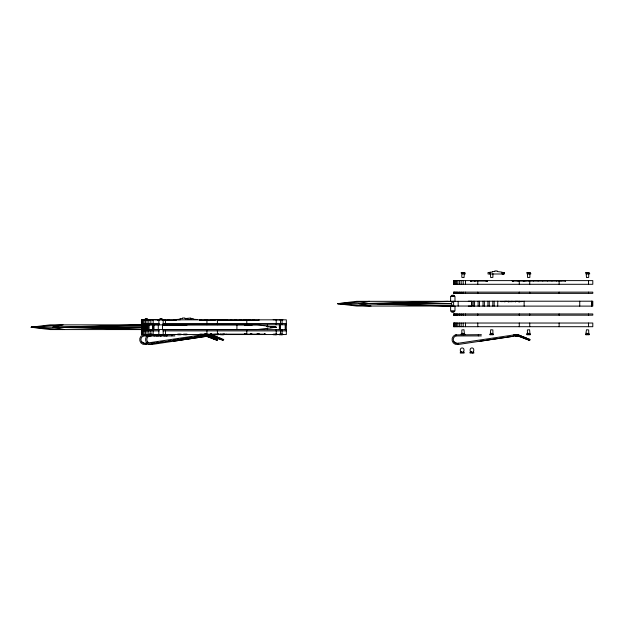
<?xml version="1.0" encoding="UTF-8"?>
<svg xmlns="http://www.w3.org/2000/svg" width="624" height="624" viewBox="0 0 624 624"><rect width="100%" height="100%" fill="white"/><g stroke="black" fill="none" stroke-linecap="round" stroke-linejoin="round"><path stroke-width="0.94" d="M451.238 303.553L391.061 303.677L451.238 303.802A2.699 0.975 33.1 0 0 452.962 305.643L453.632 306.033L453.632 301.33L452.962 301.72A2.699 0.975 -33.1 0 0 451.238 303.553L337.67 303.677A83.912 3.463 6.2 0 0 356.678 306.033L471.861 306.033L471.861 301.33L356.678 301.33A83.912 3.463 -6.2 0 0 337.67 303.677L369.541 306.033M508.973 302.047L509.098 301.353L508.076 301.353L508.193 301.946M519.542 302.047L519.659 301.353L518.645 301.353L518.762 301.946M217.932 339.596L206.95 335.26L206.567 336.235L202.574 335.993L145.899 344.487L142.927 344.284A5.039 5.039 0 0 1 142.927 334.885L158.738 334.682M207.316 336.531L207.706 335.556M207.519 336.609L207.901 335.634M208.58 337.03L208.962 336.055M208.829 337.132L209.219 336.157M209.828 337.522L210.21 336.547M210.124 337.639L210.506 336.664M211.068 338.013L211.45 337.038M223.798 339.596L212.823 335.26L212.433 336.235L208.439 335.993L151.772 344.487L148.793 344.284M212.3 338.497L212.683 337.522M213.19 336.531L213.572 335.556M213.385 336.609L213.775 335.634M213.517 338.98L213.907 338.005M214.445 337.03L214.828 336.055M213.868 339.121L214.25 338.138M214.703 337.132L215.085 336.157M214.734 339.456L215.116 338.481M215.693 337.522L216.083 336.547M215.062 339.589L215.444 338.614M215.99 337.639L216.38 336.664M216.934 338.013L217.324 337.038M216.232 340.049L216.614 339.074M217.261 338.138L217.651 337.163M216.7 340.236L217.09 339.261M218.166 338.497L218.556 337.522M219.391 338.98L219.773 338.005M219.734 339.121L220.116 338.138M220.6 339.456L220.99 338.481M220.927 339.589L221.317 338.614M222.573 340.236L222.955 339.261M530.267 339.596L519.285 335.26L518.903 336.235L514.909 335.993L458.234 344.487L455.263 344.284A5.039 5.039 0 0 1 455.263 334.885L481.361 334.682M519.652 336.531L520.042 335.556M519.854 336.609L520.237 335.634M520.915 337.03L521.297 336.055M521.165 337.132L521.555 336.157M522.163 337.522L522.545 336.547M522.46 337.639L522.842 336.664M523.403 338.013L523.786 337.038M523.731 338.138L524.113 337.163M524.636 338.497L525.018 337.522M525.853 338.98L526.243 338.005M526.204 339.121L526.586 338.138M527.069 339.456L527.452 338.481M527.397 339.589L527.779 338.614M528.567 340.049L528.949 339.074M529.035 340.236L529.425 339.261M465.434 273.827L462.454 274.069M530.946 273.827L527.966 274.069M589.789 273.827L586.349 274.069M203.159 334.729L206.95 335.26L206.131 336.149L206.287 335.08L205.686 336.063L203.338 335.923L203.159 334.729L202.394 334.792L144.721 343.434L141.648 341.827M209.024 334.729L212.823 335.26L211.996 336.149L212.16 335.08L211.559 336.063L209.251 335.923L209.024 334.729L201.755 335.813M519.285 335.26L515.494 334.729L519.285 335.26L518.466 336.149L518.622 335.08L518.029 336.063L515.674 335.923L515.494 334.729L514.73 334.792L457.057 343.434L453.983 341.827M510.284 301.766L511.524 301.353M520.845 301.766L522.093 301.353M141.687 329.059L70.473 327.218L147.163 324.862M500.869 301.626L503.833 301.556M146.5 325.252L147.443 324.862M453.913 301.33L376.943 303.677L453.913 306.033M201.513 334.94L201.076 335.033L201.256 336.235M207.379 334.94L206.942 335.033L207.121 336.235M513.848 334.94L513.412 335.033L513.591 336.235M174.899 335.907L143.543 335.946A3.845 3.845 0 0 0 141.118 340.766A3.845 3.845 0 0 0 145.899 343.262M149.612 335.907L149.417 335.946A3.845 3.845 0 0 0 148.356 342.677L147.521 341.827M481.361 335.907L455.879 335.946A3.845 3.845 0 0 0 453.453 340.766A3.845 3.845 0 0 0 458.234 343.262M151.772 343.262L154.456 342.865M156.25 342.599L158.129 342.319M160.945 341.897L162.833 341.617M168.519 340.766L170.422 340.486M173.285 340.057L175.196 339.768M177.122 339.487L179.041 339.199M180.96 338.91L183.854 338.481M185.617 338.216L188.035 337.857M189.641 337.615L192.067 337.256M194.485 336.898L196.1 336.656M197.714 336.414L199.329 336.172M173.511 341.258L178.628 340.501M179.392 340.384L183.557 339.76M184.673 339.596L188.768 338.98M189.181 338.918L194.298 338.153M195.062 338.044L199.228 337.42M200.468 337.233L206.513 336.328M479.981 341.258L485.09 340.501M485.854 340.384L490.027 339.76M491.135 339.596L495.23 338.98M495.651 338.918L500.76 338.153M501.524 338.044L505.697 337.42M506.938 337.233L512.983 336.328M337.67 303.677L369.541 301.33L359.174 303.677L371.054 306.033M63.071 329.573L31.2 327.218A83.912 3.463 -6.2 0 1 50.209 324.862L257.135 324.862A83.912 3.463 6.2 0 1 276.143 327.218A83.912 3.463 -6.2 0 1 257.135 329.573L50.209 329.573A83.912 3.463 6.2 0 1 31.2 327.218L63.071 324.862L52.705 327.218L64.592 329.573M270.348 327.647L276.143 327.218L271.315 326.859M448.243 301.33L359.174 303.677L449.327 306.033M141.781 324.862L52.705 327.218L141.89 329.542M141.859 327.101L84.591 327.218L141.859 327.335M489.98 272.462L488.038 272.462L488.038 273.991L504.005 273.991L504.005 272.462L502.07 272.462M490.519 272.641L489.723 273.07M453.765 280.613L592.8 280.613L592.8 284.294L453.765 284.294L453.765 280.613L453.781 284.294M453.765 292.133L592.8 292.133L592.8 293.366L453.765 293.366L453.765 292.133L453.781 293.366M451.807 295.246L453.796 295.246M451.409 295.636L454.186 295.636M451.019 296.033L454.584 296.033M468.312 301.205L592.8 301.205L592.8 306.111L468.312 306.111M507.187 301.353L504.754 301.353L504.871 301.993M517.748 301.353L515.315 301.353L515.432 301.993M451.019 311.329L454.584 311.329M451.409 311.719L454.186 311.719M451.807 312.117L453.796 312.117M453.765 313.958L592.8 313.958L592.8 315.182L453.765 315.182L453.765 313.958L453.781 315.182M145.345 318.786L147.326 318.786M160.017 318.786L161.998 318.786M144.947 319.176L147.724 319.176M159.619 319.176L162.396 319.176M144.55 319.566L148.114 319.566M159.229 319.566L162.794 319.566M175.703 319.535L180.063 319.231L180.063 318.614L182.481 318.614L182.481 318.006L184.899 318.006L184.899 318.614L190.765 318.006L190.765 318.614L193.183 318.614L193.183 319.231L197.543 319.535M191.669 319.535L187.317 319.231L187.317 318.614M148.847 319.714L152.63 319.714L152.63 320.143M154.713 319.714L158.496 319.714L158.535 320.237M177.388 319.714L180.383 319.714M214.36 319.714L218.135 319.714L218.135 320.143M220.225 319.714L224.008 319.714L224.008 320.143M273.195 319.714L276.978 319.714L276.978 320.143M282.851 319.714L279.068 319.714L279.068 320.143M159.58 319.839L141.43 319.839L141.445 324.745L159.565 324.745M162.287 319.839L286.33 319.839L286.33 334.55L162.973 334.55M144.152 319.956L148.512 319.956M158.831 319.956L163.192 319.956L163.192 324.862M158.192 320.237L159.526 320.237M162.287 320.237L176.561 320.237M199.883 319.839L199.883 320.237L214.617 320.237M217.682 320.237L258.89 320.237M453.765 323.029L592.8 323.029L592.8 326.703L453.765 326.703L453.765 323.029L453.781 326.703M141.43 323.521L159.292 323.521M162.973 323.521L286.33 323.521M162.973 324.745L286.33 324.745M31.2 327.218L141.859 327.218M271.471 327.218L276.143 327.218M159.292 329.651L141.43 329.651L141.445 334.55L159.292 334.55M162.973 329.651L286.33 329.651M141.43 330.876L159.292 330.876M162.973 330.876L286.33 330.876M462.197 333.255L462.68 333.255M490.745 333.255L491.228 333.255M527.764 333.247L528.239 333.247M586.552 333.255L587.036 333.255M461.23 333.77L464.256 333.77M490.823 333.77L492.344 333.77M526.672 333.762L527.397 333.762L527.405 329.917L529.581 329.737L529.94 333.762M527.842 333.762L529.823 333.762M585.835 333.77L586.513 329.745L588.682 329.924L588.736 333.77M586.63 333.77L588.986 333.77M148.847 334.253L152.63 334.253L152.63 334.682M162.934 334.682L174.899 334.682M159.229 334.862L162.794 334.862M159.619 335.26L162.396 335.26M145.345 335.65L147.326 335.65M160.017 335.65L161.998 335.65M461.261 351.64L461.744 351.64M471.073 351.64L471.549 351.64M460.177 352.162L464.131 352.162M469.981 352.162L473.936 352.162M460.247 353.067L464.03 353.067L464.03 352.638M473.834 353.067L470.051 353.067L470.051 352.638M165.563 324.862L186.865 325.424M162.77 325.307L167.583 325.424M251.995 325.432L244.273 324.862L247.096 325.502M266.487 326.5L268.414 326.648M206.95 335.26L204.181 334.729L204.36 335.923M212.823 335.26L210.491 334.753L210.67 335.946M529.885 340.571L518.029 336.063L517.85 334.862M223.415 340.571L211.559 336.063L211.38 334.862M217.55 340.571L205.686 336.063L205.514 334.862M514.098 301.688L511.805 301.353L511.922 301.969M517.405 334.799L517.585 336.001M516.961 334.753L517.14 335.946M516.516 334.729L516.695 335.923M516.064 334.721L516.243 335.923M515.603 334.721L515.783 335.915M514.73 334.792L514.909 335.993M458.055 343.294L458.234 344.487M210.935 334.799L211.115 336.001M210.046 334.729L210.226 335.923M209.602 334.721L209.781 335.923M209.141 334.721L209.321 335.915M205.07 334.799L205.249 336.001M204.625 334.753L204.805 335.946M203.728 334.721L203.908 335.923M203.268 334.721L203.447 335.915M202.839 334.745L203.018 335.946M202.394 334.792L202.574 335.993M201.95 334.854L202.129 336.055M151.593 343.294L151.772 344.487M145.72 343.294L145.899 344.487M591.911 301.205L591.911 306.111M591.692 301.205L591.692 306.111M589.313 273.07L589.313 272.641L585.53 272.641L585.53 273.07M588.736 273.546L588.682 277.391L586.513 277.571L586.154 273.546M588.526 272.641L588.526 273.07M588.549 280.613L588.549 284.294M588.549 292.133L588.549 293.366M588.549 313.958L588.549 315.182M588.549 323.029L588.549 326.703M588.526 334.253L588.526 334.682M588.214 272.641L588.214 273.07M588.214 334.253L588.214 334.682M587.582 272.641L587.644 273.07M587.644 334.253L587.582 334.682M586.63 272.641L586.63 273.07M586.63 334.253L586.63 334.682M586.326 272.641L586.326 273.07M586.326 334.253L586.326 334.682M579.743 301.205L579.743 306.111M565.36 280.613L565.36 281.003L512.218 281.003L512.218 280.613M565.266 280.613L565.266 281.003M565.188 280.613L565.188 281.003M561.015 280.613L561.015 281.003M559.127 280.613L559.127 284.294M559.127 292.133L559.127 293.366M559.127 313.958L559.127 315.182M559.127 323.029L559.127 326.703M556.507 280.613L556.507 281.003M551.967 280.613L551.967 281.003M547.381 280.613L547.381 281.003M542.771 280.613L542.771 281.003M538.138 280.613L538.138 281.003M533.489 280.613L533.489 281.003M530.47 273.07L530.47 272.641L526.695 272.641L526.695 273.07M529.893 273.546L529.846 277.391L527.67 277.571L527.311 273.546M529.737 280.613L529.737 284.294M529.737 292.133L529.737 293.366M529.737 313.958L529.737 315.182M529.737 323.029L529.737 326.703M529.729 334.246L529.729 334.675M529.682 272.641L529.682 273.07M529.378 272.641L529.378 273.07M529.425 334.246L529.425 334.675M528.801 272.641L528.801 273.07M528.824 280.613L528.824 281.003M528.848 334.246L528.848 334.675M528.739 272.641L528.739 273.07M528.785 334.246L528.785 334.675M527.795 272.641L527.795 273.07M527.842 334.246L527.842 334.675M527.537 334.246L527.537 334.675M527.483 272.641L527.483 273.07M525.876 280.613L525.876 281.003M524.152 280.613L524.152 281.003M524.129 301.205L524.129 306.111M524.105 280.613L524.066 281.003M523.208 280.613L523.208 281.003M519.597 280.613L519.597 281.003M519.269 280.613L519.269 284.294M519.269 292.133L519.269 293.366M519.269 313.958L519.269 315.182M519.269 323.029L519.269 326.703M518.848 280.613L518.848 281.003M517.234 280.613L517.234 281.003M513.217 280.613L513.217 281.003M513.045 280.613L513.045 281.003M512.889 280.613L512.889 281.003M512.741 280.613L512.741 281.003M512.608 280.613L512.608 281.003M512.491 280.613L512.491 281.003M512.312 280.613L512.398 281.003M503.95 272.462L503.95 273.991M503.771 272.462L503.771 273.991M503.669 272.462L503.669 273.991M503.49 272.462L503.49 273.991M503.092 272.462L503.092 273.991M502.609 272.462L502.609 273.991M502.07 273.991L502.07 272.158L497.234 271.541L497.234 270.933L494.816 270.933L494.816 271.541L492.398 271.541L492.398 272.158L489.98 272.158L489.98 273.991M497.734 301.205L497.734 306.111M494.177 301.205L494.177 306.111M492.921 273.546L492.874 277.391L490.698 277.571L490.339 273.546M492.921 333.77L492.874 329.924L490.698 329.745L490.339 333.77M492.827 301.205L492.827 306.111M492.718 334.253L492.718 334.682M492.406 334.253L492.406 334.682M491.837 334.253L491.767 334.682M490.823 334.253L490.823 334.682M490.519 334.253L490.519 334.682M489.278 301.205L489.278 306.111M487.929 301.205L487.929 306.111M487.5 280.613L487.531 281.003L470.527 281.003L470.551 280.613M487.445 280.613L487.375 281.003M487.282 280.613L487.282 281.003M487.172 280.613L487.172 281.003M487.048 280.613L487.048 281.003M486.899 281.003L486.845 280.613L486.782 281.003M486.595 280.613L486.595 281.003M486.486 280.613L486.486 281.003M486.252 280.613L486.252 281.003M485.932 280.613L485.932 281.003M484.372 301.205L484.372 306.111M483.023 301.205L483.023 306.111M479.466 301.205L479.466 306.111M478.366 334.682L478.366 335.907M478.117 301.205L478.117 306.111M477.773 280.613L477.773 284.294M477.773 292.133L477.773 293.366M477.773 313.958L477.773 315.182M477.773 323.029L477.773 326.703M475.301 280.613L475.301 281.003M474.763 280.613L474.763 281.003M474.568 301.205L474.568 306.111M474.334 280.613L474.349 281.003M473.218 301.205L473.218 306.111M473.249 352.162C475.995 346.523 467.922 346.492 470.668 352.162M472.735 352.638L472.735 353.067M471.721 280.613L471.721 281.003M471.604 301.33L471.635 306.033M471.26 280.613L471.26 281.003M471.058 280.613L471.058 281.003M470.87 280.613L470.878 281.003M470.722 280.613L470.73 281.003M470.621 280.613L470.621 281.003M465.512 280.613L465.512 284.294M465.512 292.133L465.512 293.366M465.512 313.958L465.512 315.182M465.512 323.029L465.512 326.703M464.966 273.07L464.966 272.641L461.183 272.641L461.183 273.07M464.966 334.682L464.966 334.253L461.183 334.253L461.183 334.682M464.381 273.546L464.022 277.571L461.846 277.391L461.799 273.546M464.381 333.77L464.022 329.745L461.846 329.924L461.799 333.77M464.17 272.641L464.17 273.07M464.17 334.253L464.17 334.682M463.866 272.641L463.866 273.07M463.866 334.253L463.866 334.682M463.445 352.162C466.253 346.515 458.055 346.515 460.863 352.162M463.289 272.641L463.289 273.07M463.289 334.253L463.289 334.682M463.226 272.641L463.226 273.07M463.187 280.613L463.187 284.294M463.187 292.133L463.187 293.366M463.187 313.958L463.187 315.182M463.187 323.029L463.187 326.703M463.226 334.253L463.226 334.682M462.283 272.641L462.283 273.07M462.283 334.253L462.283 334.682M461.971 272.641L461.971 273.07M461.971 334.253L461.971 334.682M461.159 280.613L461.159 284.294M461.159 292.133L461.159 293.366M461.159 313.958L461.159 315.182M461.159 323.029L461.159 326.703M459.35 280.613L459.35 284.294M459.35 292.133L459.35 293.366M459.35 313.958L459.35 315.182M459.35 323.029L459.35 326.703M458.18 301.33L458.18 306.033M457.774 280.613L457.774 284.294M457.774 292.133L457.774 293.366M457.774 313.958L457.774 315.182M457.774 323.029L457.774 326.703M456.44 280.613L456.44 284.294M456.44 292.133L456.44 293.366M456.44 313.958L456.44 315.182M456.44 323.029L456.44 326.703M456.082 334.682L456.082 335.907M455.372 280.613L455.372 284.294M455.372 292.133L455.372 293.366M455.372 313.958L455.372 315.182M455.372 323.029L455.372 326.703M454.982 301.33L454.982 296.423L450.622 296.423L450.622 301.33M454.982 306.033L454.982 310.939L450.622 310.939L450.622 306.033M454.561 280.613L454.561 284.294M454.561 292.133L454.561 293.366M454.561 313.958L454.561 315.182M454.561 323.029L454.561 326.703M454.022 280.613L454.022 284.294M454.022 292.133L454.022 293.366M454.022 313.958L454.022 315.182M454.022 323.029L454.022 326.703M285.449 324.745L285.449 329.651M285.223 324.745L285.223 329.651M282.079 319.839L282.079 324.745M282.079 329.651L282.056 334.682M281.752 334.253L281.752 334.682M281.174 334.253L281.174 334.682M281.112 334.253L281.112 334.682M280.465 319.839L280.465 334.55M280.168 334.253L280.168 334.682M279.856 334.253L279.856 334.682M279.575 324.745L279.575 329.651M279.357 324.745L279.357 329.651M276.214 319.839L276.214 324.745M276.214 329.651L276.214 334.55M276.19 319.714L276.19 320.143M276.19 334.253L276.19 334.682M275.878 334.253L275.878 334.682M275.309 334.253L275.309 334.682M275.239 334.253L275.239 334.682M274.295 334.253L274.295 334.682M273.991 334.253L273.991 334.682M267.407 324.745L267.407 326.383M267.407 328.013L267.407 329.651M265.59 334.55L265.613 334.16L199.774 334.16L199.781 334.55M265.496 334.16L265.496 334.55M264.904 334.16L265.013 334.55M264.857 334.16L264.81 334.55M264.701 334.16L264.638 334.55L264.514 334.16M264.443 334.16L264.443 334.55M264.365 334.16L264.287 334.55M264.209 334.16L264.209 334.55M259.724 334.16L259.748 334.55M259.678 334.16L259.623 334.55M259.139 334.16L259.069 334.55L258.944 334.16M258.859 319.839L258.796 320.237L258.718 319.839M258.89 334.16L258.835 334.55M258.71 334.16L258.773 334.55M258.625 319.839L258.625 320.237M258.57 334.16L258.64 334.55M258.5 334.55L258.422 334.16L258.305 334.55M257.728 334.16L257.728 334.55M257.564 334.16L257.564 334.55M257.4 334.16L257.4 334.55M257.236 334.16L257.236 334.55M257.08 334.16L257.08 334.55M256.565 334.16L256.565 334.55M254.545 319.839L254.545 320.237M253.024 319.839L252.985 320.237M252.845 319.839L252.845 320.237M252.751 319.839L252.751 320.237M252.431 334.16L252.431 334.55M251.854 334.16L251.854 334.55M251.706 334.16L251.698 334.55M251.534 334.16L251.534 334.55M251.371 334.16L251.371 334.55M251.215 334.16L251.238 334.55M251.105 334.16L251.105 334.55M250.965 334.16L250.965 334.55M250.825 334.16L250.825 334.55M250.692 334.16L250.676 334.55M250.536 334.16L250.536 334.55M250.396 334.16L250.396 334.55M250.255 334.16L250.255 334.55M250.115 334.16L250.115 334.55M250.045 319.839L250.045 320.237M248.68 319.839L248.68 320.237M246.792 319.839L246.792 324.745M246.792 329.651L246.792 334.55M245.833 334.16L245.833 334.55M245.497 319.839L245.497 320.237M245.372 334.16L245.372 334.55M245.24 334.16L245.24 334.55M245.099 334.16L245.099 334.55M244.951 334.16L244.951 334.55M244.811 334.16L244.811 334.55M244.663 334.16L244.663 334.55M244.522 334.16L244.522 334.55M244.382 334.16L244.382 334.55M244.249 334.16L244.249 334.55M244.171 319.839L244.171 320.237M240.919 319.839L240.919 320.237M239.624 319.839L239.624 320.237M236.917 324.862L236.917 329.573M236.309 319.839L236.309 320.237M235.045 319.839L235.045 320.237M231.668 319.839L231.668 320.237M230.435 319.839L230.435 320.237M227.019 319.839L227.019 320.237M226.184 334.16L226.184 334.55M225.802 319.839L225.802 320.237M224.375 334.16L224.375 334.55M224.149 334.16L224.149 334.55M224.047 334.16L224.055 334.675L220.272 334.675L220.272 334.246M223.868 334.16L223.868 334.55M223.774 334.16L223.805 334.55M223.213 319.714L223.213 320.143M223.267 334.246L223.267 334.675M222.955 334.246L222.955 334.675M222.386 334.246L222.386 334.675M222.323 334.246L222.323 334.675M221.372 334.246L221.372 334.675M221.153 319.839L221.153 320.237M221.068 334.246L221.068 334.675M220.311 334.16L220.311 334.55M219.414 319.839L219.414 320.237M218.509 334.16L218.509 334.55M218.283 334.16L218.283 334.55M218.174 334.16L218.189 334.675L214.406 334.675L214.406 334.246M218.08 334.16L218.08 334.55M217.885 334.16L217.901 334.55M217.402 319.839L217.402 324.745M217.402 329.651L217.394 334.675M217.09 334.246L217.09 334.675M216.45 334.246L216.512 334.675M215.506 334.246L215.506 334.675M215.452 319.714L215.452 320.143M215.202 334.246L215.202 334.675M213.541 319.839L213.541 320.237M213.135 319.839L213.135 320.237M212.386 319.839L212.386 320.237M211.731 319.839L211.817 320.237M211.723 334.16L211.723 334.55M211.575 334.16L211.552 334.55M211.286 334.16L211.286 334.55M211.146 334.16L211.146 334.55M211.013 334.16L211.013 334.55M210.873 319.839L210.873 320.237M210.889 334.16L210.889 334.55M210.764 319.839L210.764 320.237M210.779 334.16L210.779 334.55M210.67 334.16L210.67 334.55M210.374 334.16L210.374 334.55M207.262 319.839L207.262 320.237M206.934 319.839L206.934 324.745M206.934 329.651L206.934 334.55L206.895 334.16M206.747 319.839L206.747 320.237M206.583 319.839L206.583 320.237M206.419 319.839L206.513 320.237M206.279 319.839L206.279 320.237M206.146 319.839L206.146 320.237M206.029 319.839L206.029 320.237M205.928 319.839L205.928 320.237M205.787 319.839L205.748 320.237M205.85 334.16L205.85 334.55M205.647 334.16L205.702 334.55M205.413 334.16L205.413 334.55M205.28 334.16L205.28 334.55M205.148 334.16L205.148 334.55M205.023 334.16L205.023 334.55M204.898 319.839L204.898 320.237M204.906 334.16L204.906 334.55M204.805 334.16L204.805 334.55M204.508 334.16L204.508 334.55M201.022 334.16L201.022 334.55M200.881 319.839L200.881 320.237M200.71 319.839L200.71 320.237M200.554 319.839L200.554 320.237M200.405 319.839L200.405 320.237M200.156 319.839L200.273 320.237M200.054 319.839L200.054 320.237M199.976 319.839L199.922 320.237M186.248 334.253L186.248 334.682M185.929 318.614L185.929 319.231M185.944 334.253L185.944 334.682M184.361 334.253L184.361 334.682M184.049 334.253L184.049 334.682M180.383 334.253L180.383 334.682M180.071 334.253L180.071 334.682M179.501 334.253L179.501 334.682M179.431 334.253L179.431 334.682M178.487 334.253L178.487 334.682M178.183 334.253L178.183 334.682M175.196 319.839L175.196 320.237L175.11 319.839M174.946 319.839L175.04 320.237M174.837 319.839L174.837 320.237M174.704 319.839L174.704 320.237M174.26 319.839L174.26 320.237M174.151 319.839L174.151 320.237M173.917 319.839L173.917 320.237M173.597 319.839L173.597 320.237M171.896 334.682L171.896 335.907M168.831 319.839L168.831 320.237M168.293 319.839L168.293 320.237M167.365 335.907L167.365 335.478L163.589 335.478L163.589 335.907M166.577 335.478L166.577 335.907M166.265 335.478L166.265 335.907M166.031 334.682L166.031 335.907M165.695 335.478L165.633 335.907M165.438 319.839L165.438 324.745M165.438 329.651L165.438 334.55M165.251 319.839L165.251 320.237M164.798 319.839L164.798 320.237M164.681 335.478L164.681 335.907M164.588 319.839L164.588 320.237M164.408 319.839L164.416 320.237M164.377 335.478L164.377 335.907M164.26 319.839L164.26 320.237M164.081 319.839L164.081 320.237M163.192 329.573L163.192 334.472L158.831 334.472L158.831 329.573M162.965 319.839L162.965 320.237M162.497 324.862L162.497 329.573M161.499 335.907L161.499 335.478L157.716 335.478L157.716 335.907M160.703 335.478L160.703 335.907M160.399 335.478L160.399 335.907M159.76 335.478L159.822 335.907M159.385 319.839L159.385 320.237M158.925 319.839L158.831 324.862M158.816 335.478L158.816 335.907M158.722 319.839L158.722 320.237M158.512 335.478L158.512 335.907M158.387 319.839L158.395 320.237M158.215 319.839L158.285 320.237M158.285 324.862L158.285 329.573M157.708 319.714L157.708 320.143M157.56 335.907L157.56 335.478L153.777 335.478L153.777 335.907M156.764 335.478L156.764 335.907M156.46 335.478L156.46 335.907M155.821 335.478L155.891 335.907M154.877 335.478L154.877 335.907M154.573 335.478L154.573 335.907M153.855 324.862L153.855 329.573M153.707 324.862L153.621 329.573M153.543 324.862L153.543 329.573M153.387 324.862L153.465 329.573M153.301 324.862L153.223 329.573M153.176 319.839L153.176 324.745M153.145 324.862L153.176 334.55M153.067 324.862L153.067 329.573M152.911 324.862L152.911 329.573M151.835 334.253L151.835 334.682M151.687 335.907L151.687 335.478L147.911 335.478L147.911 335.907M151.531 334.253L151.531 334.682M150.953 334.253L150.891 334.682M150.899 335.478L150.899 335.907M150.852 319.839L150.852 324.745M150.852 329.651L150.852 334.55M150.595 335.478L150.595 335.907M150.017 335.478L150.017 335.907M149.947 319.714L149.947 320.143M149.947 334.253L149.947 334.682M149.955 335.478L149.955 335.907M149.635 334.253L149.635 334.682M149.081 324.862L149.081 329.573M149.011 335.478L149.011 335.907M148.824 319.839L148.824 324.745M148.824 329.651L148.847 334.682M148.699 335.478L148.699 335.907M148.091 324.862L148.091 329.573M147.217 324.862L147.155 329.573M147.014 319.839L147.014 324.745M147.014 329.651L147.014 334.55M146.437 324.862L146.437 329.573M145.657 324.862L145.657 329.573M145.439 319.839L145.439 324.745M145.439 329.651L145.439 334.55M144.994 324.862L144.994 329.573M144.339 324.862L144.339 329.573M144.105 319.839L144.105 324.745M144.105 329.651L144.105 334.55M143.746 334.682L143.746 335.907M143.481 324.862L143.481 329.573M143.278 324.862L143.278 329.573M143.036 319.839L143.036 324.745M143.036 329.651L143.036 334.55M142.873 324.862L142.873 329.573M142.475 324.862L142.475 329.573M142.225 319.839L142.225 324.745M142.21 324.862L142.225 334.55M141.944 324.862L141.944 329.573M141.687 319.839L141.687 324.745M141.749 329.651L141.687 334.55M147.482 343.535A5.039 5.039 0 0 1 147.482 335.634M181.171 334.253L177.388 334.253L177.388 334.682L181.171 334.682L181.171 334.253M187.044 334.253L183.261 334.253L183.261 334.682L187.044 334.682L187.044 334.253M276.978 334.253L273.195 334.253L273.195 334.682L276.978 334.682L276.978 334.253M282.851 334.253L279.068 334.253L279.068 334.682L282.851 334.682L282.851 334.253M493.506 334.253L489.723 334.253L489.723 334.682L493.506 334.682L493.506 334.253M530.525 334.246L526.742 334.246L526.742 334.675L530.525 334.675L530.525 334.246M589.313 334.253L585.53 334.253L585.53 334.682L589.313 334.682L589.313 334.253M185.367 334.682L185.367 334.253L185.305 334.682M174.564 320.237L174.564 319.839L174.486 320.237M167.926 320.237L167.926 319.839L167.864 320.237"/></g></svg>
